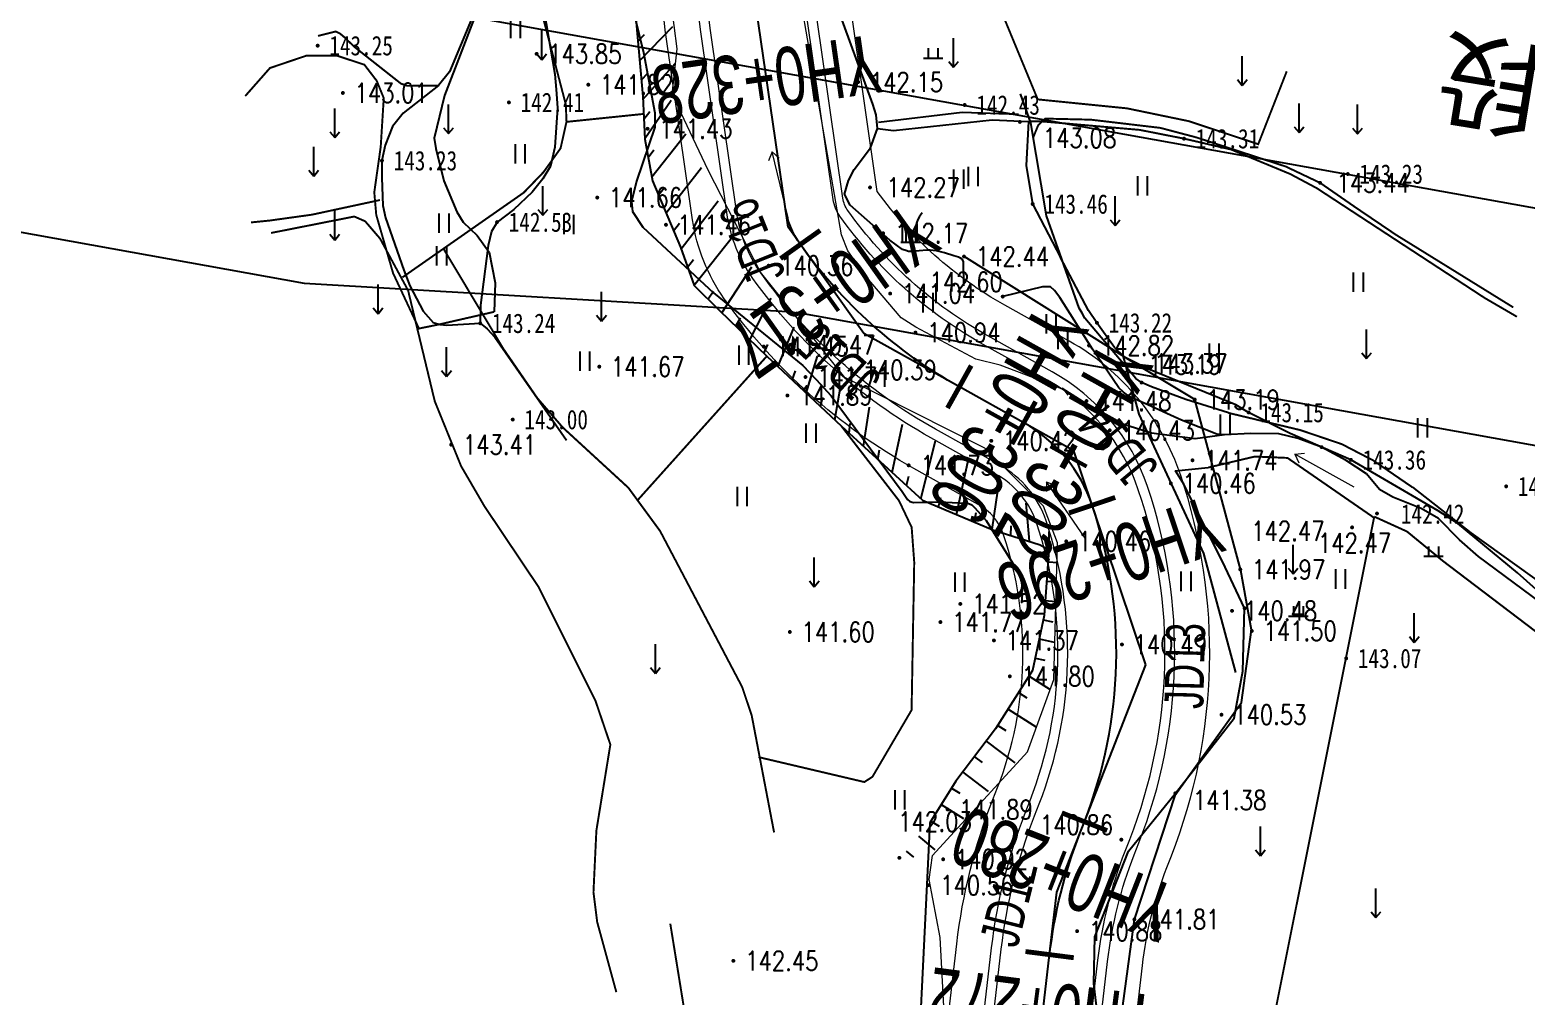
# Model space of a CAD drawing. Extents: x 529262 to 576451, y 2694391 to 2717535.
# Drawn here: x 562798.4 to 562875.3, y 2709366.1 to 2709415.8 of the extents above; entities that cross this region are included whole.
import ezdxf
from ezdxf.enums import TextEntityAlignment as Align
from ezdxf.xclip import XClip

# ---------------------------------------------------------------- set-up
doc = ezdxf.new("R2010")
doc.units = 0
doc.header["$XCLIPFRAME"] = 0
doc.linetypes.add('DASHED', pattern=[19.05, 12.7, -6.35])
for name, color, linetype in [('DMTZ', 8, 'Continuous'), ('GCD', 8, 'Continuous'), ('PP-COM', 7, 'Continuous'), ('RD-中线', 40, 'Continuous'), ('RD-红线', 7, 'Continuous'), ('RD-路名', 7, 'Continuous'), ('ZBTZ', 8, 'Continuous'), ('交点标注', 3, 'Continuous'), ('桩号标注_YH', 2, 'Continuous'), ('道路中线_04护管挡墙', 7, 'Continuous')]:
    doc.layers.add(name, color=color, linetype=linetype)
doc.layers.add('SXSS', color=5, linetype='Continuous', lineweight=0)
doc.styles.add('EICAD', font='fsdb_e.shx', dxfattribs={"width": 0.707, "height": 2, "bigfont": 'tjhzf.shx'})
doc.styles.add('HZ', font='rs.shx', dxfattribs={"width": 0.8, "bigfont": 'hztxt.shx'})
doc.styles.add('JieTuHzTxt', font='smsim.shx', dxfattribs={"width": 0.7, "bigfont": 'smfs.shx'})
doc.styles.add('宋体', font='', dxfattribs={"width": 0.75})
doc.styles.add('黑体', font='simhei.ttf')
doc.styles.get('宋体').set_extended_font_data('SimSun')
doc.linetypes.add('10421', pattern='A,2,[150,AAA.SHX,S=0.5,R=0,X=0,Y=0.5],1e-11', length=2)
doc.linetypes.add('1161', pattern='A,0,[149,AAA.SHX,S=0.15,R=0,X=0,Y=0],-1.6', length=1.6)
doc.linetypes.add('8462', pattern='A,2,[157,AAA.SHX,S=1,R=0,X=0,Y=0.5],1e-09', length=2)

# ---------------------------------------------------------------- blocks, each defined once
blk = doc.blocks.new('A$C19FD0107')
at = {"layer": 'RD-中线', "color": 8, "linetype": 'Continuous'}
blk.add_lwpolyline([(-10183.297, 15387.403), (-7663.233, 14933.294, 0.038865), (-7616.9, 14928.618), (-7590.578, 14928.015), (-7346.348, 14934.223, -0.001455), (-7345.65, 14934.239), (-7293.506, 14935.261, -0.001453), (-7292.808, 14935.272), (-7218.98, 14936.29), (-7119.646, 14938.663)], format="xyb", dxfattribs=at)
at = {"layer": 'RD-红线', "color": 8}
blk.add_lwpolyline([(-8230.076, 15020.181), (-8185.503, 15012.149), (-8160.367, 15010.668)], dxfattribs=at)
at = {"layer": 'RD-红线', "color": 8, "linetype": 'Continuous', "flags": 128}
blk.add_lwpolyline([(-8160.24, 15010.66), (-7685.303, 14925.078)], dxfattribs=at)
blk = doc.blocks.new('gc120')
at = {"color": 8}
for p, q in [((0, 0), (0, 3)), ((-0.5, 0.6), (0, 0)), ((0, 0), (0.5, 0.6))]:
    blk.add_line(p, q, dxfattribs=at)
blk = doc.blocks.new('gc121')
at = {"color": 8}
for p, q in [((-0.5, -1), (-0.5, 1)), ((0.5, -1), (0.5, 1))]:
    blk.add_line(p, q, dxfattribs=at)
blk = doc.blocks.new('GC200')
at = {"linetype": 'Continuous', "const_width": 0.2, "flags": 128}
blk.add_lwpolyline([(-0.1, 0, 1), (0.1, 0, 1)], format="xyb", close=True, dxfattribs=at)
blk = doc.blocks.new('gc210')
at = {"color": 8}
for p, q in [((-1, 0), (1, 0)), ((-0.5, 1), (-0.5, 0)), ((0.5, 1), (0.5, 0))]:
    blk.add_line(p, q, dxfattribs=at)
for centre, radius, start, end in [((-2.94, 0.81), 2.45, 4.3743, 29.0242), ((3.4, 1.11), 2.91, 139.3312, 182.0887)]:
    blk.add_arc(centre, radius, start, end, dxfattribs=at)
blk = doc.blocks.new('gc086')
at = {"color": 8}
for p, q in [((0, 0), (7, 0)), ((7, 0), (6.18, 0.57)), ((7, 0), (6.18, -0.57))]:
    blk.add_line(p, q, dxfattribs=at)
blk = doc.blocks.new('gc119')
at = {"color": 8}
for p, q in [((-1, 0), (1, 0)), ((-0.5, 1), (-0.5, 0)), ((0.5, 1), (0.5, 0))]:
    blk.add_line(p, q, dxfattribs=at)

msp = doc.modelspace()

# ---------------------------------------------------------------- linework, layer by layer
at = {"layer": 'DMTZ', "linetype": 'Continuous'}
for p, q in [((562829.64, 2709415.166), (562829.989, 2709415.523)), ((562829.728, 2709414.169), (562831.432, 2709415.933)), ((562829.898, 2709412.177), (562831.562, 2709414.041)), ((562829.816, 2709413.173), (562830.162, 2709413.535)), ((562829.947, 2709411.178), (562830.257, 2709411.571)), ((562829.996, 2709410.179), (562831.354, 2709412.147)), ((562830.359, 2709408.213), (562832.101, 2709410.413)), ((562830.175, 2709409.196), (562830.47, 2709409.599)), ((562831.091, 2709406.356), (562832.918, 2709408.691)), ((562830.704, 2709407.278), (562831.015, 2709407.67)), ((562831.86, 2709404.51), (562833.762, 2709406.983)), ((562831.478, 2709405.434), (562831.784, 2709405.83)), ((562832.525, 2709402.624), (562834.633, 2709405.287)), ((562832.193, 2709403.567), (562832.5, 2709403.961)), ((562833.958, 2709401.229), (562835.504, 2709403.592)), ((562833.24, 2709401.926), (562833.534, 2709402.33)), ((562835.393, 2709399.836), (562836.488, 2709401.97)), ((562834.675, 2709400.533), (562834.923, 2709400.967)), ((562836.838, 2709398.454), (562837.681, 2709400.484)), ((562836.11, 2709399.14), (562836.322, 2709399.593)), ((562838.298, 2709397.087), (562838.875, 2709398.998)), ((562837.568, 2709397.771), (562837.738, 2709398.241)), ((562839.029, 2709396.404), (562839.145, 2709396.89)), ((562839.759, 2709395.721), (562840.068, 2709397.512)), ((562841.231, 2709394.368), (562841.54, 2709396.37)), ((562840.493, 2709395.042), (562840.549, 2709395.539)), ((562842.708, 2709393.018), (562843.24, 2709395.508)), ((562844.184, 2709391.669), (562844.94, 2709394.647)), ((562841.97, 2709393.693), (562842.062, 2709394.184)), ((562846.009, 2709390.865), (562846.64, 2709393.786)), ((562843.446, 2709392.344), (562843.561, 2709392.83)), ((562847.853, 2709390.09), (562848.239, 2709392.784)), ((562845.087, 2709391.252), (562845.203, 2709391.739)), ((562846.931, 2709390.478), (562847.026, 2709390.968)), ((562849.759, 2709389.485), (562849.595, 2709391.445)), ((562848.806, 2709389.786), (562848.83, 2709390.286)), ((562850.764, 2709389.051), (562850.77, 2709389.987)), ((562850.676, 2709389.101), (562850.559, 2709389.587)), ((562850.719, 2709388.431), (562851.217, 2709388.395)), ((562850.647, 2709387.434), (562851.145, 2709387.398)), ((562850.574, 2709386.437), (562851.095, 2709386.399)), ((562850.471, 2709385.443), (562850.961, 2709385.341)), ((562850.266, 2709384.465), (562851.039, 2709384.303)), ((562850.061, 2709383.486), (562850.551, 2709383.383)), ((562849.743, 2709382.553), (562850.825, 2709381.864)), ((562849.205, 2709381.71), (562849.627, 2709381.441)), ((562848.668, 2709380.867), (562850.126, 2709379.938)), ((562848.13, 2709380.024), (562848.552, 2709379.755)), ((562847.541, 2709379.216), (562849.008, 2709378.108)), ((562846.938, 2709378.418), (562847.337, 2709378.117)), ((562846.335, 2709377.621), (562847.649, 2709376.627)), ((562845.762, 2709376.802), (562846.185, 2709376.536)), ((562845.229, 2709375.956), (562846.373, 2709375.236)), ((562844.697, 2709375.11), (562845.12, 2709374.844)), ((562844.065, 2709374.335), (562844.903, 2709373.634)), ((562843.424, 2709373.568), (562843.807, 2709373.247))]:
    msp.add_line(p, q, dxfattribs=at)
at = {"layer": 'DMTZ', "linetype": 'Continuous', "flags": 128}
for points in [[(562827.255, 2709461.61), (562826.905, 2709457.457), (562826.375, 2709449.533), (562828.65, 2709439.706), (562828.307, 2709431.788), (562827.61, 2709424.88), (562828.514, 2709420.926), (562829.52, 2709416.526), (562829.891, 2709412.333), (562829.998, 2709410.138), (562830.397, 2709408.007), (562831.829, 2709404.6), (562832.527, 2709402.619), (562833.845, 2709401.339), (562836.264, 2709398.991), (562840.1, 2709395.402), (562844.26, 2709391.6), (562847.88, 2709390.079), (562850.311, 2709389.311), (562850.764, 2709389.051)], [(562850.764, 2709389.051), (562850.519, 2709385.672), (562849.927, 2709382.842), (562848.015, 2709379.842), (562845.988, 2709377.161), (562844.645, 2709375.027), (562844.066, 2709363.096), (562844.343, 2709360.737), (562841.797, 2709349.48), (562839.264, 2709344.002), (562836.315, 2709341.385), (562832.804, 2709340.721)]]:
    msp.add_lwpolyline(points, dxfattribs=at)
at = {"layer": 'DMTZ', "linetype": '10421', "flags": 128}
for points in [[(562813.472, 2709448.239), (562813.963, 2709447.698), (562814.495, 2709446.778), (562815.203, 2709444.893), (562815.667, 2709442.95), (562816.35, 2709439.544), (562819.289, 2709430.154), (562823.482, 2709422.812), (562825.289, 2709419.565), (562824.722, 2709420.135), (562823.474, 2709419.691), (562822.747, 2709419.36), (562822.306, 2709418.926), (562821.575, 2709417.237), (562819.713, 2709412.384), (562819.175, 2709410.193), (562819.26, 2709409.67), (562819.676, 2709408.003), (562820.343, 2709406.418), (562820.674, 2709405.883), (562821.381, 2709405.2), (562822, 2709404.344), (562822.309, 2709402.761), (562822.266, 2709401.276)], [(562813.974, 2709444.772), (562817.383, 2709433.78), (562820.026, 2709428.239), (562820.192, 2709427.707), (562820.28, 2709427.05), (562820.377, 2709426.495), (562820.55, 2709426.077), (562821.275, 2709425.304), (562821.598, 2709424.997), (562822.048, 2709424.315), (562822.352, 2709423.371), (562822.414, 2709422.254), (562822.306, 2709419.945), (562822.095, 2709418.914), (562821.75, 2709417.88), (562819.967, 2709413.607), (562819.407, 2709412.895), (562817.575, 2709411.484), (562817.029, 2709410.795), (562816.662, 2709409.842), (562816.493, 2709409.042), (562816.481, 2709408.158), (562816.541, 2709406.739), (562816.67, 2709406.112), (562817.621, 2709403.418), (562817.927, 2709402.602), (562818.614, 2709401.313), (562819.127, 2709400.731), (562819.476, 2709400.618), (562819.83, 2709400.585), (562821.541, 2709400.687), (562821.906, 2709400.399), (562822.285, 2709399.976), (562825.978, 2709394.686)], [(562844.663, 2709404.444), (562844.482, 2709404.444), (562843.71, 2709404.367), (562843.549, 2709404.374), (562843.407, 2709404.417), (562843.248, 2709404.483), (562842.592, 2709404.951), (562840.545, 2709406.754), (562840.265, 2709407.322), (562840.459, 2709408.026), (562840.756, 2709408.593), (562841.599, 2709409.693), (562841.954, 2709410.692), (562841.894, 2709411.396), (562841.715, 2709411.947), (562839.822, 2709417.156), (562839.326, 2709418.318), (562840.726, 2709419.797), (562841.342, 2709420.785), (562841.894, 2709421.722), (562842.97, 2709424.253), (562843.403, 2709425.381), (562845.224, 2709430.957), (562845.55, 2709432.646), (562845.578, 2709433.735), (562845.043, 2709435.322), (562845.005, 2709435.663), (562844.998, 2709436.462), (562845.417, 2709438.603)], [(562829.045, 2709422.202), (562829.069, 2709420.826), (562829.177, 2709418.12), (562829.459, 2709416.552), (562829.936, 2709414.602), (562830.522, 2709411.491), (562830.506, 2709410.766), (562829.565, 2709407.982), (562829.323, 2709406.937), (562829.371, 2709406.436), (562829.906, 2709405.62), (562833.527, 2709402.242), (562838.126, 2709398.516), (562838.798, 2709397.798), (562839.577, 2709396.961), (562843.228, 2709392.043), (562843.5, 2709391.624), (562843.62, 2709391.533), (562843.807, 2709391.484), (562845.147, 2709391.519), (562846.441, 2709391.45), (562846.594, 2709391.439), (562846.803, 2709391.359), (562846.955, 2709391.21), (562847.534, 2709390.545), (562849.064, 2709388.11), (562849.597, 2709387.152)], [(562824.402, 2709420.99), (562824.605, 2709418.768), (562824.711, 2709417.413), (562825.372, 2709413.478), (562825.446, 2709412.701), (562825.512, 2709411.753), (562825.381, 2709409.741), (562825.159, 2709408.759), (562824.759, 2709408.113), (562824.21, 2709407.415), (562823.275, 2709406.529), (562822.406, 2709405.886), (562822.125, 2709405.396), (562821.958, 2709404.686), (562821.556, 2709401.624), (562821.541, 2709400.687)], [(562859.989, 2709396.081), (562857.794, 2709396.775), (562856.027, 2709397.429), (562855.523, 2709397.64), (562855.232, 2709397.844), (562852.608, 2709400.949), (562852.469, 2709401.209), (562852.317, 2709401.456), (562850.635, 2709406.209), (562849.833, 2709410.985), (562849.301, 2709412.473)], [(562846.384, 2709402.607), (562846.37, 2709403.853), (562846.311, 2709403.973), (562846.226, 2709404.036), (562846.121, 2709404.083), (562845.875, 2709404.147), (562845.391, 2709404.301), (562844.995, 2709404.4), (562844.822, 2709404.429), (562844.663, 2709404.444)], [(562885.142, 2709378.702), (562882.63, 2709380.69), (562882.09, 2709381.312), (562881.853, 2709381.69), (562881.31, 2709382.576), (562880.111, 2709383.93), (562879.578, 2709384.458), (562878.821, 2709385.062), (562877.448, 2709386.074), (562875.802, 2709387.015), (562874.834, 2709387.868), (562871.767, 2709390.405), (562870.765, 2709391.046), (562866.28, 2709393.668), (562863.163, 2709395.019), (562861.025, 2709396.101), (562860.372, 2709396.495), (562855.885, 2709398.32), (562854.655, 2709398.952), (562854.133, 2709399.442), (562853.23, 2709400.711), (562852.797, 2709401.335), (562851.354, 2709404.06)], [(562853.361, 2709360.443), (562853.528, 2709362.898), (562853.067, 2709366.764), (562853.126, 2709369.165), (562854.848, 2709373.561), (562857.261, 2709376.536), (562858.697, 2709378.359), (562860.279, 2709380.389), (562860.726, 2709382.805), (562860.821, 2709386.041), (562859.813, 2709388.152), (562857.704, 2709392.42), (562857.274, 2709393.109), (562858.943, 2709393.273)]]:
    msp.add_lwpolyline(points, dxfattribs=at)
for points, elevation in [([(562853.7, 2709359.28), (562855.155, 2709370.059), (562857.263, 2709376.483), (562860.652, 2709381.208), (562861.175, 2709384.927), (562860.622, 2709387.983), (562858.257, 2709396.764), (562855.257, 2709398.56), (562846.4, 2709404.118)], 24.551), ([(562859.781, 2709394.949), (562858.275, 2709394.741), (562856.034, 2709395.038), (562854.114, 2709395.632), (562851.445, 2709397.329)], 141.766)]:
    msp.add_lwpolyline(points, dxfattribs=dict(at, elevation=elevation))
at = {"layer": 'DMTZ', "linetype": '10421'}
for points in [[(562859.774, 2709394.95), (562859.383, 2709394.993), (562857.578, 2709395.707), (562855.661, 2709396.574), (562854.92, 2709396.905), (562854.59, 2709397.141), (562854.349, 2709397.373), (562853.008, 2709399.349), (562851.316, 2709402.003), (562851.049, 2709402.364), (562850.839, 2709402.565), (562850.43, 2709402.553), (562848.389, 2709402.057)], [(562864.998, 2709394.201), (562864.774, 2709394.322), (562863.568, 2709394.766), (562862.573, 2709395), (562861.145, 2709395.026), (562859.781, 2709394.949)], [(562883.089, 2709379.844), (562882.132, 2709380.555), (562878.324, 2709384.647), (562872.836, 2709388.707), (562871.863, 2709389.556), (562870.777, 2709390.655), (562869.898, 2709391.168), (562868.441, 2709391.758), (562867.757, 2709392.141), (562867.077, 2709392.949), (562866.033, 2709393.642), (562864.998, 2709394.201)], [(562869.443, 2709392.257), (562872.444, 2709389.915), (562879.421, 2709384.925), (562882.45, 2709381.478)]]:
    msp.add_lwpolyline(points, dxfattribs=at)
at = {"layer": 'SXSS', "linetype": 'Continuous', "flags": 128}
msp.add_lwpolyline([(562851.747, 2709396.989), (562851.561, 2709397.242), (562850.836, 2709397.552), (562848.263, 2709398.528), (562847.001, 2709398.839), (562843.917, 2709400.491), (562843.164, 2709400.962), (562841.33, 2709403.146), (562840.432, 2709404.403), (562840.103, 2709405.225), (562837.776, 2709418.678), (562837.372, 2709420.319), (562836.759, 2709422.004), (562836.642, 2709422.47), (562836.614, 2709422.692), (562836.598, 2709423.383), (562836.834, 2709426.201), (562836.95, 2709426.552)], dxfattribs=at)
at = {"layer": 'SXSS', "linetype": 'Continuous', "elevation": 142.539, "flags": 128}
msp.add_lwpolyline([(562846.063, 2709352.393), (562845.171, 2709369.119), (562844.615, 2709372.111), (562844.777, 2709373.341), (562849.666, 2709378.669), (562851.015, 2709382.388), (562851.204, 2709389.403), (562850.478, 2709391.296), (562847.465, 2709394.27), (562840.285, 2709397.908), (562835.947, 2709403.308), (562833.256, 2709408.546), (562831.399, 2709412.461), (562831.655, 2709414.791), (562830.736, 2709421.993)], dxfattribs=at)
at = {"layer": 'SXSS', "linetype": '8462', "const_width": 0.1}
msp.add_lwpolyline([(562868.594, 2709405.233), (562874.622, 2709401.503)], dxfattribs=at)
at = {"layer": 'SXSS', "linetype": '8462', "const_width": 0.1, "elevation": 143.904, "flags": 128}
for points in [[(562864.998, 2709378.351), (562867.479, 2709390.752)], [(562861.147, 2709358.262), (562861.07, 2709358.746), (562861.601, 2709361.371), (562864.998, 2709378.351)]]:
    msp.add_lwpolyline(points, dxfattribs=at)
at = {"layer": 'ZBTZ', "linetype": 'Continuous', "const_width": 0.1}
for points in [[(562843.298, 2709448.84), (562843.053, 2709448.218), (562842.601, 2709446.344), (562842.71, 2709445.731), (562843.783, 2709443.8), (562845.586, 2709439.209), (562845.902, 2709433.664), (562843.894, 2709426.83), (562843.734, 2709425.944), (562843.713, 2709424.942), (562843.807, 2709424.282), (562844.107, 2709423.434), (562846.577, 2709419.663), (562847.835, 2709417.883), (562850.189, 2709412.189), (562854.774, 2709411.729), (562857.949, 2709411.071), (562861.518, 2709409.888), (562862.982, 2709413.629)], [(562849.958, 2709410.24), (562850.214, 2709410.866), (562850.577, 2709411.202), (562852.919, 2709411.147), (562856.491, 2709410.725), (562858.325, 2709410.24), (562862.929, 2709408.741), (562864.697, 2709407.902), (562864.998, 2709407.693)], [(562864.998, 2709407.693), (562866.557, 2709406.613), (562868.594, 2709405.233)], [(562859.989, 2709396.081), (562863.68, 2709395.198), (562864.998, 2709394.752)], [(562864.998, 2709394.752), (562865.815, 2709394.475), (562867.428, 2709393.638), (562869.443, 2709392.257)], [(562858.943, 2709393.273), (562861.347, 2709393.839), (562863.021, 2709393.768), (562864.998, 2709392.402)], [(562864.998, 2709392.402), (562867.467, 2709390.695)]]:
    msp.add_lwpolyline(points, dxfattribs=at)
at = {"layer": 'ZBTZ', "linetype": 'Continuous', "const_width": 0.1, "flags": 128}
for points in [[(562823.879, 2709419.79), (562825.942, 2709411.92), (562825.975, 2709411.035), (562825.671, 2709409.677), (562824.795, 2709408.452), (562823.777, 2709407.397), (562817.547, 2709403.048)], [(562813.207, 2709415.452), (562814.117, 2709415.677), (562814.332, 2709415.575), (562814.498, 2709415.44), (562815.091, 2709414.876), (562817.468, 2709413), (562817.791, 2709412.886), (562819.407, 2709412.895)], [(562822.266, 2709401.276), (562819.465, 2709400.635), (562818.394, 2709400.415), (562817.064, 2709403.261), (562816.2, 2709406.255), (562816.099, 2709407.418), (562816.43, 2709409.758), (562816.586, 2709412.255), (562816.221, 2709413.149), (562815.589, 2709413.972), (562814.16, 2709414.442), (562812.605, 2709414.434), (562810.737, 2709413.801), (562809.469, 2709412.362)], [(562825.975, 2709411.035), (562829.934, 2709411.442)], [(562849.722, 2709411.051), (562850.286, 2709411.068), (562855.428, 2709410.622), (562857.705, 2709410.173), (562860.12, 2709409.615), (562863.158, 2709408.357), (562864.522, 2709407.63), (562873.153, 2709401.987), (562874.81, 2709401.022)], [(562816.391, 2709407.018), (562812.892, 2709406.265), (562810.722, 2709405.964), (562809.764, 2709405.868)], [(562828.536, 2709366.319), (562827.553, 2709369.921), (562827.361, 2709371.457), (562827.511, 2709374.624), (562828.229, 2709379.04), (562827.468, 2709381.279), (562824.554, 2709387.118), (562821.758, 2709391.287), (562820.56, 2709393.346), (562819.207, 2709396.678), (562817.835, 2709402.379), (562816.396, 2709405.037), (562815.63, 2709405.927), (562815.073, 2709406.171), (562810.792, 2709405.326)], [(562819.629, 2709404.56), (562822.732, 2709399.376), (562824.481, 2709396.835), (562825.79, 2709395.326), (562829.154, 2709392.235), (562830.785, 2709390.011), (562834.998, 2709382.005), (562835.49, 2709380.544), (562836.642, 2709374.526)], [(562829.655, 2709391.624), (562836.264, 2709398.991)], [(562835.837, 2709378.396), (562841.282, 2709377.115), (562841.699, 2709377.389), (562843.707, 2709380.813), (562843.843, 2709388.411), (562843.71, 2709390.203), (562843.062, 2709391.568), (562840.1, 2709395.402)], [(562831.308, 2709369.837), (562832.298, 2709363.731), (562832.773, 2709362.681), (562833.89, 2709361.192), (562835.001, 2709360.176), (562838.295, 2709358.789), (562842.235, 2709356.65)]]:
    msp.add_lwpolyline(points, dxfattribs=at)
at = {"layer": 'ZBTZ', "linetype": '1161'}
msp.add_lwpolyline([(562849.199, 2709411.406), (562846.31, 2709411.523), (562842.01, 2709411.007)], dxfattribs=at)
at = {"layer": 'ZBTZ', "flags": 128}
for points in [[(562841.954, 2709410.692), (562842.779, 2709410.591), (562847.853, 2709411.134), (562849.722, 2709411.051), (562849.596, 2709408.801), (562849.927, 2709406.815), (562851.354, 2709404.06)], [(562860.374, 2709382.747), (562858.725, 2709388.852), (562855.403, 2709396.021), (562854.572, 2709399.029)], [(562860.374, 2709382.747), (562858.725, 2709388.852), (562855.403, 2709396.021)]]:
    msp.add_lwpolyline(points, dxfattribs=at)
at = {"layer": 'ZBTZ', "linetype": 'Continuous', "const_width": 0.1}
msp.add_lwpolyline([(562882.854, 2709378.3), (562881.309, 2709379.447, -0.045728), (562881.121, 2709379.615), (562877.394, 2709383.62), (562871.028, 2709388.457, -0.009324), (562870.987, 2709388.489), (562869.162, 2709389.987), (562867.479, 2709390.752)], format="xyb", dxfattribs=at)
at = {"layer": '交点标注', "linetype": 'DASHED'}
for p, q in [((562837.362, 2709405.617), (562837.207, 2709406.689)), ((562837.991, 2709404.734), (562837.362, 2709405.617)), ((562841.254, 2709400.159), (562837.991, 2709404.734)), ((562846.161, 2709397.421), (562841.254, 2709400.159)), ((562852.047, 2709394.136), (562849.471, 2709395.573)), ((562852.987, 2709391.339), (562852.047, 2709394.136)), ((562855.744, 2709383.135), (562852.987, 2709391.339)), ((562852.589, 2709375.077), (562855.744, 2709383.135)), ((562851.173, 2709371.461), (562852.353, 2709374.474)), ((562850.799, 2709368.247), (562851.173, 2709371.461))]:
    msp.add_line(p, q, dxfattribs=at)
at = {"layer": '桩号标注_YH', "const_width": 0.25}
for points in [[(562836.974, 2709404.009), (562839.009, 2709405.46)], [(562845.552, 2709396.329), (562846.77, 2709398.512)], [(562848.862, 2709394.482), (562850.08, 2709396.665)], [(562851.802, 2709390.941), (562854.172, 2709391.737)], [(562851.425, 2709375.532), (562853.753, 2709374.621)], [(562849.559, 2709368.406), (562852.039, 2709368.088)]]:
    msp.add_lwpolyline(points, dxfattribs=at)
at = {"layer": '道路中线_04护管挡墙', "color": 1}
msp.add_lwpolyline([(562824.249, 2709296.491), (562828.106, 2709318.302, -0.168863), (562837.718, 2709335.5), (562839.512, 2709337.095, 0.184137), (562849.381, 2709356.051), (562850.799, 2709368.247, -0.064445), (562852.353, 2709374.474), (562852.589, 2709375.077, 0.176151), (562852.987, 2709391.339, 0.186498), (562849.471, 2709395.573), (562846.161, 2709397.421, -0.111006), (562837.991, 2709404.734, -0.119568), (562837.207, 2709406.689), (562835.848, 2709416.091, -0.062965), (562835.67, 2709426.124), (562835.92, 2709428.425, 0.054293), (562835.916, 2709437.086), (562833.151, 2709462.359, 0.024304)], format="xyb", dxfattribs=at)
at = {"layer": '道路中线_04护管挡墙', "color": 8, "lineweight": 0}
for points in [[(562826.711, 2709296.055), (562830.568, 2709317.866, -0.168863), (562839.379, 2709333.632), (562841.173, 2709335.226, 0.184137), (562851.864, 2709355.763), (562853.283, 2709367.958, -0.064445), (562854.681, 2709373.562), (562854.917, 2709374.165, 0.176151), (562855.357, 2709392.135, 0.186498), (562850.69, 2709397.756), (562847.38, 2709399.604, -0.111006), (562840.027, 2709406.186, -0.119568), (562839.681, 2709407.046), (562838.323, 2709416.449, -0.062965), (562838.156, 2709425.855), (562838.405, 2709428.155, 0.054293), (562838.401, 2709437.358), (562835.636, 2709462.631, 0.024304)], [(562827.203, 2709295.968), (562831.061, 2709317.779, -0.168863), (562839.711, 2709333.258), (562841.505, 2709334.852, 0.184137), (562852.361, 2709355.705), (562853.779, 2709367.901, -0.064445), (562855.146, 2709373.38), (562855.382, 2709373.983, 0.176151), (562855.831, 2709392.295, 0.186498), (562850.933, 2709398.193), (562847.623, 2709400.04, -0.111006), (562840.434, 2709406.476, -0.119568), (562840.176, 2709407.118), (562838.818, 2709416.52, -0.062965), (562838.653, 2709425.801), (562838.902, 2709428.101, 0.054293), (562838.898, 2709437.412), (562836.133, 2709462.685, 0.024304)], [(562828.976, 2709295.655), (562832.833, 2709317.466, -0.168863), (562840.907, 2709331.913), (562842.701, 2709333.507, 0.184137), (562854.149, 2709355.497), (562855.567, 2709367.693, -0.064445), (562856.822, 2709372.724), (562857.058, 2709373.326, 0.176151), (562857.537, 2709392.868, 0.186498), (562851.811, 2709399.765), (562848.501, 2709401.612, -0.109994), (562841.946, 2709407.456), (562840.599, 2709416.778, -0.062965), (562840.442, 2709425.607), (562840.692, 2709427.907, 0.054293), (562840.687, 2709437.608), (562837.923, 2709462.881, 0.024304)], [(562819.522, 2709297.327), (562823.38, 2709319.138, -0.168863), (562834.529, 2709339.088), (562836.323, 2709340.682, 0.184137), (562844.613, 2709356.606), (562846.031, 2709368.802, -0.064445), (562847.883, 2709376.224), (562848.119, 2709376.827, 0.176151), (562848.437, 2709389.81, 0.186498), (562847.132, 2709391.382), (562843.822, 2709393.229, -0.111006), (562834.083, 2709401.947, -0.119568), (562832.456, 2709406.002), (562831.098, 2709415.405, -0.062965), (562830.898, 2709426.642), (562831.148, 2709428.942, 0.054293), (562831.144, 2709436.564), (562828.379, 2709461.837, 0.024304)], [(562821.295, 2709297.013), (562825.152, 2709318.824, -0.168863), (562835.725, 2709337.743), (562837.519, 2709339.337, 0.184137), (562846.401, 2709356.398), (562847.819, 2709368.594, -0.064445), (562849.559, 2709375.568), (562849.795, 2709376.17, 0.176151), (562850.144, 2709390.383, 0.186498), (562848.009, 2709392.954), (562844.699, 2709394.801, -0.111006), (562835.549, 2709402.993, -0.119568), (562834.238, 2709406.26), (562832.879, 2709415.662, -0.062965), (562832.688, 2709426.448), (562832.937, 2709428.748, 0.054293), (562832.933, 2709436.76), (562830.169, 2709462.033, 0.024304)], [(562821.787, 2709296.926), (562825.645, 2709318.737, -0.168863), (562836.057, 2709337.369), (562837.851, 2709338.963, 0.184137), (562846.897, 2709356.34), (562848.316, 2709368.536, -0.064445), (562850.025, 2709375.386), (562850.261, 2709375.988, 0.176151), (562850.618, 2709390.543, 0.186498), (562848.253, 2709393.39), (562844.943, 2709395.238, -0.111006), (562835.956, 2709403.283, -0.119568), (562834.733, 2709406.331), (562833.374, 2709415.734, -0.062965), (562833.185, 2709426.394), (562833.434, 2709428.694, 0.054293), (562833.43, 2709436.814), (562830.666, 2709462.087, 0.024304)]]:
    msp.add_lwpolyline(points, format="xyb", dxfattribs=at)

# ---------------------------------------------------------------- block references
at = {"layer": 'GCD', "linetype": 'Continuous'}
ref = msp.add_blockref('GC200', (562813.19, 2709414.951, 143.249), dxfattribs=dict(at, xscale=0.5, yscale=0.5, zscale=0.5))
ref.add_attrib('height', '143.25', dxfattribs={"linetype": 'Continuous', "height": 1, "style": '宋体', "width": 0.8}).set_placement((562813.79, 2709414.951, 143.249), align=Align.MIDDLE_LEFT)
ref = msp.add_blockref('GC200', (562824.439, 2709414.528, 143.853), dxfattribs=dict(at, xscale=0.5, yscale=0.5, zscale=0.5))
ref.add_attrib('height', '143.85', dxfattribs={"linetype": 'Continuous', "height": 1, "style": 'HZ', "width": 0.8}).set_placement((562825.039, 2709414.528, 143.853), align=Align.MIDDLE_LEFT)
ref = msp.add_blockref('GC200', (562814.486, 2709412.52, 143.007), dxfattribs=dict(at, xscale=0.5, yscale=0.5, zscale=0.5))
ref.add_attrib('height', '143.01', dxfattribs={"linetype": 'Continuous', "height": 1, "style": 'HZ', "width": 0.8}).set_placement((562815.086, 2709412.52, 143.007), align=Align.MIDDLE_LEFT)
ref = msp.add_blockref('GC200', (562827.095, 2709412.945, 141.816), dxfattribs=dict(at, xscale=0.5, yscale=0.5, zscale=0.5))
ref.add_attrib('height', '141.82', dxfattribs={"linetype": 'Continuous', "height": 1, "style": 'HZ', "width": 0.8}).set_placement((562827.695, 2709412.945, 141.816), align=Align.MIDDLE_LEFT)
ref = msp.add_blockref('GC200', (562840.961, 2709413.078, 142.148), dxfattribs=dict(at, xscale=0.5, yscale=0.5, zscale=0.5))
ref.add_attrib('height', '142.15', dxfattribs={"linetype": 'Continuous', "height": 1, "style": 'HZ', "width": 0.8}).set_placement((562841.561, 2709413.078, 142.148), align=Align.MIDDLE_LEFT)
ref = msp.add_blockref('GC200', (562823.017, 2709412.034, 142.407), dxfattribs=dict(at, xscale=0.5, yscale=0.5, zscale=0.5))
ref.add_attrib('height', '142.41', dxfattribs={"linetype": 'Continuous', "height": 1, "style": '宋体', "width": 0.8}).set_placement((562823.617, 2709412.034, 142.407), align=Align.MIDDLE_LEFT)
ref = msp.add_blockref('GC200', (562846.436, 2709411.901, 142.43), dxfattribs=dict(at, xscale=0.5, yscale=0.5, zscale=0.5))
ref.add_attrib('height', '142.43', dxfattribs={"linetype": 'Continuous', "height": 1, "style": '宋体', "width": 0.8}).set_placement((562847.036, 2709411.901, 142.43), align=Align.MIDDLE_LEFT)
ref = msp.add_blockref('GC200', (562830.142, 2709410.68, 141.43), dxfattribs=dict(at, xscale=0.5, yscale=0.5, zscale=0.5))
ref.add_attrib('height', '141.43', dxfattribs={"linetype": 'Continuous', "height": 1, "style": 'HZ', "width": 0.8}).set_placement((562830.742, 2709410.68, 141.43), align=Align.MIDDLE_LEFT)
at = {"layer": 'GCD', "linetype": 'Continuous', "xscale": 0.5, "yscale": 0.5}
for p in [(562849.273, 2709411.032, 143.078), (562841.571, 2709407.666, 142.265), (562864.697, 2709407.902, 143.444), (562848.389, 2709402.057, 142.598), (562864.774, 2709394.322, 143.258), (562860.821, 2709386.041, 142.374), (562857.261, 2709376.536, 141.376)]:
    msp.add_blockref('GC200', p, dxfattribs=at)
at = {"layer": 'GCD', "linetype": 'Continuous'}
ref = msp.add_blockref('GC200', (562857.705, 2709410.173, 143.307), dxfattribs=dict(at, xscale=0.5, yscale=0.5, zscale=0.5))
ref.add_attrib('height', '143.31', dxfattribs={"linetype": 'Continuous', "height": 1, "style": '宋体', "width": 0.8}).set_placement((562858.305, 2709410.173, 143.307), align=Align.MIDDLE_LEFT)
ref = msp.add_blockref('GC200', (562816.493, 2709409.042, 143.233), dxfattribs=dict(at, xscale=0.5, yscale=0.5, zscale=0.5))
ref.add_attrib('height', '143.23', dxfattribs={"linetype": 'Continuous', "height": 1, "style": '宋体', "width": 0.8}).set_placement((562817.093, 2709409.042, 143.233), align=Align.MIDDLE_LEFT)
ref = msp.add_blockref('GC200', (562866.119, 2709408.355, 143.23), dxfattribs=dict(at, xscale=0.5, yscale=0.5, zscale=0.5))
ref.add_attrib('height', '143.23', dxfattribs={"linetype": 'Continuous', "height": 1, "style": '宋体', "width": 0.8}).set_placement((562866.719, 2709408.355, 143.23), align=Align.MIDDLE_LEFT)
ref = msp.add_blockref('GC200', (562827.555, 2709407.144, 141.663), dxfattribs=dict(at, xscale=0.5, yscale=0.5, zscale=0.5))
ref.add_attrib('height', '141.66', dxfattribs={"linetype": 'Continuous', "height": 1, "style": 'HZ', "width": 0.8}).set_placement((562828.155, 2709407.144, 141.663), align=Align.MIDDLE_LEFT)
ref = msp.add_blockref('GC200', (562849.927, 2709406.815, 143.462), dxfattribs=dict(at, xscale=0.5, yscale=0.5, zscale=0.5))
ref.add_attrib('height', '143.46', dxfattribs={"linetype": 'Continuous', "height": 1, "style": '宋体', "width": 0.8}).set_placement((562850.527, 2709406.815, 143.462), align=Align.MIDDLE_LEFT)
ref = msp.add_blockref('GC200', (562822.406, 2709405.886, 142.528), dxfattribs=dict(at, xscale=0.5, yscale=0.5, zscale=0.5))
ref.add_attrib('height', '142.53', dxfattribs={"linetype": 'Continuous', "height": 1, "style": '宋体', "width": 0.8}).set_placement((562823.006, 2709405.886, 142.528), align=Align.MIDDLE_LEFT)
ref = msp.add_blockref('GC200', (562831.087, 2709405.748, 141.455), dxfattribs=dict(at, xscale=0.5, yscale=0.5, zscale=0.5))
ref.add_attrib('height', '141.46', dxfattribs={"linetype": 'Continuous', "height": 1, "style": 'HZ', "width": 0.8}).set_placement((562831.687, 2709405.748, 141.455), align=Align.MIDDLE_LEFT)
ref = msp.add_blockref('GC200', (562842.248, 2709405.31, 142.168), dxfattribs=dict(at, xscale=0.5, yscale=0.5, zscale=0.5))
ref.add_attrib('height', '142.17', dxfattribs={"linetype": 'Continuous', "height": 1, "style": 'HZ', "width": 0.8}).set_placement((562842.848, 2709405.31, 142.168), align=Align.MIDDLE_LEFT)
ref = msp.add_blockref('GC200', (562846.4, 2709404.118, 142.436), dxfattribs=dict(at, xscale=0.5, yscale=0.5, zscale=0.5))
ref.add_attrib('height', '142.44', dxfattribs={"linetype": 'Continuous', "height": 1, "style": 'HZ', "width": 0.8}).set_placement((562847, 2709404.118, 142.436), align=Align.MIDDLE_LEFT)
ref = msp.add_blockref('GC200', (562836.359, 2709403.643, 140.36), dxfattribs=dict(at, xscale=0.5, yscale=0.5, zscale=0.5))
ref.add_attrib('height', '140.36', dxfattribs={"linetype": 'Continuous', "height": 1, "style": 'HZ', "width": 0.8}).set_placement((562836.959, 2709403.643, 140.36), align=Align.MIDDLE_LEFT)
ref = msp.add_blockref('GC200', (562842.606, 2709402.215, 141.041), dxfattribs=dict(at, xscale=0.5, yscale=0.5, zscale=0.5))
ref.add_attrib('height', '141.04', dxfattribs={"linetype": 'Continuous', "height": 1, "style": 'HZ', "width": 0.8}).set_placement((562843.206, 2709402.215, 141.041), align=Align.MIDDLE_LEFT)
ref = msp.add_blockref('GC200', (562821.541, 2709400.687, 143.243), dxfattribs=dict(at, xscale=0.5, yscale=0.5, zscale=0.5))
ref.add_attrib('height', '143.24', dxfattribs={"linetype": 'Continuous', "height": 1, "style": '宋体', "width": 0.8}).set_placement((562822.141, 2709400.687, 143.243), align=Align.MIDDLE_LEFT)
ref = msp.add_blockref('GC200', (562843.906, 2709400.21, 140.935), dxfattribs=dict(at, xscale=0.5, yscale=0.5, zscale=0.5))
ref.add_attrib('height', '140.94', dxfattribs={"linetype": 'Continuous', "height": 1, "style": 'HZ', "width": 0.8}).set_placement((562844.506, 2709400.21, 140.935), align=Align.MIDDLE_LEFT)
ref = msp.add_blockref('GC200', (562853.23, 2709400.711, 143.22), dxfattribs=dict(at, xscale=0.5, yscale=0.5, zscale=0.5))
ref.add_attrib('height', '143.22', dxfattribs={"linetype": 'Continuous', "height": 1, "style": '宋体', "width": 0.8}).set_placement((562853.83, 2709400.711, 143.22), align=Align.MIDDLE_LEFT)
ref = msp.add_blockref('GC200', (562836.108, 2709399.492, 141.447), dxfattribs=dict(at, xscale=0.5, yscale=0.5, zscale=0.5))
ref.add_attrib('height', '141.45', dxfattribs={"linetype": 'Continuous', "height": 1, "style": 'HZ', "width": 0.8}).set_placement((562836.708, 2709399.492, 141.447), align=Align.MIDDLE_LEFT)
ref = msp.add_blockref('GC200', (562837.485, 2709399.582, 140.467), dxfattribs=dict(at, xscale=0.5, yscale=0.5, zscale=0.5))
ref.add_attrib('height', '140.47', dxfattribs={"linetype": 'Continuous', "height": 1, "style": 'HZ', "width": 0.8}).set_placement((562838.085, 2709399.582, 140.467), align=Align.MIDDLE_LEFT)
ref = msp.add_blockref('GC200', (562852.825, 2709399.539, 142.824), dxfattribs=dict(at, xscale=0.5, yscale=0.5, zscale=0.5))
ref.add_attrib('height', '142.82', dxfattribs={"linetype": 'Continuous', "height": 1, "style": 'HZ', "width": 0.8}).set_placement((562853.425, 2709399.539, 142.824), align=Align.MIDDLE_LEFT)
ref = msp.add_blockref('GC200', (562827.66, 2709398.457, 141.67), dxfattribs=dict(at, xscale=0.5, yscale=0.5, zscale=0.5))
ref.add_attrib('height', '141.67', dxfattribs={"linetype": 'Continuous', "height": 1, "style": 'HZ', "width": 0.8}).set_placement((562828.26, 2709398.457, 141.67), align=Align.MIDDLE_LEFT)
ref = msp.add_blockref('GC200', (562838.253, 2709397.925, 141.71), dxfattribs=dict(at, xscale=0.5, yscale=0.5, zscale=0.5))
ref.add_attrib('height', '141.71', dxfattribs={"linetype": 'Continuous', "height": 1, "style": 'HZ', "width": 0.8}).set_placement((562838.853, 2709397.925, 141.71), align=Align.MIDDLE_LEFT)
ref = msp.add_blockref('GC200', (562840.632, 2709398.287, 140.39), dxfattribs=dict(at, xscale=0.5, yscale=0.5, zscale=0.5))
ref.add_attrib('height', '140.39', dxfattribs={"linetype": 'Continuous', "height": 1, "style": 'HZ', "width": 0.8}).set_placement((562841.232, 2709398.287, 140.39), align=Align.MIDDLE_LEFT)
ref = msp.add_blockref('GC200', (562855.257, 2709398.56, 143.192), dxfattribs=dict(at, xscale=0.5, yscale=0.5, zscale=0.5))
ref.add_attrib('height', '143.19', dxfattribs={"linetype": 'Continuous', "height": 1, "style": 'HZ', "width": 0.8}).set_placement((562855.857, 2709398.56, 143.192), align=Align.MIDDLE_LEFT)
at = {"layer": 'GCD', "linetype": 'Continuous', "xscale": 0.5, "yscale": 0.5, "zscale": 0.5}
for p in [(562855.523, 2709397.64, 143.366), (562866.341, 2709390.199, 142.47), (562854.484, 2709374.156, 140.857)]:
    msp.add_blockref('GC200', p, dxfattribs=at)
at = {"layer": 'GCD', "linetype": 'Continuous'}
ref = msp.add_blockref('GC200', (562837.328, 2709396.975, 141.889), dxfattribs=dict(at, xscale=0.5, yscale=0.5, zscale=0.5))
ref.add_attrib('height', '141.89', dxfattribs={"linetype": 'Continuous', "height": 1, "style": 'HZ', "width": 0.8}).set_placement((562837.928, 2709396.975, 141.889), align=Align.MIDDLE_LEFT)
ref = msp.add_blockref('GC200', (562852.693, 2709396.692, 141.477), dxfattribs=dict(at, xscale=0.5, yscale=0.5, zscale=0.5))
ref.add_attrib('height', '141.48', dxfattribs={"linetype": 'Continuous', "height": 1, "style": 'HZ', "width": 0.8}).set_placement((562853.293, 2709396.692, 141.477), align=Align.MIDDLE_LEFT)
ref = msp.add_blockref('GC200', (562858.257, 2709396.764, 143.192), dxfattribs=dict(at, xscale=0.5, yscale=0.5, zscale=0.5))
ref.add_attrib('height', '143.19', dxfattribs={"linetype": 'Continuous', "height": 1, "style": 'HZ', "width": 0.8}).set_placement((562858.857, 2709396.764, 143.192), align=Align.MIDDLE_LEFT)
ref = msp.add_blockref('GC200', (562823.213, 2709395.739, 143.004), dxfattribs=dict(at, xscale=0.5, yscale=0.5, zscale=0.5))
ref.add_attrib('height', '143.00', dxfattribs={"linetype": 'Continuous', "height": 1, "style": '宋体', "width": 0.8}).set_placement((562823.813, 2709395.739, 143.004), align=Align.MIDDLE_LEFT)
ref = msp.add_blockref('GC200', (562861.025, 2709396.101, 143.154), dxfattribs=dict(at, xscale=0.5, yscale=0.5, zscale=0.5))
ref.add_attrib('height', '143.15', dxfattribs={"linetype": 'Continuous', "height": 1, "style": '宋体', "width": 0.8}).set_placement((562861.625, 2709396.101, 143.154), align=Align.MIDDLE_LEFT)
ref = msp.add_blockref('GC200', (562853.888, 2709395.185, 140.43), dxfattribs=dict(at, xscale=0.5, yscale=0.5, zscale=0.5))
ref.add_attrib('height', '140.43', dxfattribs={"linetype": 'Continuous', "height": 1, "style": 'HZ', "width": 0.8}).set_placement((562854.488, 2709395.185, 140.43), align=Align.MIDDLE_LEFT)
ref = msp.add_blockref('GC200', (562820.048, 2709394.449, 143.405), dxfattribs=dict(at, xscale=0.5, yscale=0.5, zscale=0.5))
ref.add_attrib('height', '143.41', dxfattribs={"linetype": 'Continuous', "height": 1, "style": 'HZ', "width": 0.8}).set_placement((562820.648, 2709394.449, 143.405), align=Align.MIDDLE_LEFT)
ref = msp.add_blockref('GC200', (562847.801, 2709394.649, 140.42), dxfattribs=dict(at, xscale=0.5, yscale=0.5, zscale=0.5))
ref.add_attrib('height', '140.42', dxfattribs={"linetype": 'Continuous', "height": 1, "style": 'HZ', "width": 0.8}).set_placement((562848.401, 2709394.649, 140.42), align=Align.MIDDLE_LEFT)
ref = msp.add_blockref('GC200', (562843.557, 2709393.387, 141.728), dxfattribs=dict(at, xscale=0.5, yscale=0.5, zscale=0.5))
ref.add_attrib('height', '141.73', dxfattribs={"linetype": 'Continuous', "height": 1, "style": 'HZ', "width": 0.8}).set_placement((562844.157, 2709393.387, 141.728), align=Align.MIDDLE_LEFT)
ref = msp.add_blockref('GC200', (562858.139, 2709393.646, 141.736), dxfattribs=dict(at, xscale=0.5, yscale=0.5, zscale=0.5))
ref.add_attrib('height', '141.74', dxfattribs={"linetype": 'Continuous', "height": 1, "style": 'HZ', "width": 0.8}).set_placement((562858.739, 2709393.646, 141.736), align=Align.MIDDLE_LEFT)
ref = msp.add_blockref('GC200', (562866.28, 2709393.668, 143.361), dxfattribs=dict(at, xscale=0.5, yscale=0.5, zscale=0.5))
ref.add_attrib('height', '143.36', dxfattribs={"linetype": 'Continuous', "height": 1, "style": '宋体', "width": 0.8}).set_placement((562866.88, 2709393.668, 143.361), align=Align.MIDDLE_LEFT)
ref = msp.add_blockref('GC200', (562857.025, 2709392.46, 140.46), dxfattribs=dict(at, xscale=0.5, yscale=0.5, zscale=0.5))
ref.add_attrib('height', '140.46', dxfattribs={"linetype": 'Continuous', "height": 1, "style": 'HZ', "width": 0.8}).set_placement((562857.625, 2709392.46, 140.46), align=Align.MIDDLE_LEFT)
ref = msp.add_blockref('GC200', (562874.257, 2709392.305, 143.121), dxfattribs=dict(at, xscale=0.5, yscale=0.5, zscale=0.5))
ref.add_attrib('height', '143.12', dxfattribs={"linetype": 'Continuous', "height": 1, "style": '宋体', "width": 0.8}).set_placement((562874.857, 2709392.305, 143.121), align=Align.MIDDLE_LEFT)
ref = msp.add_blockref('GC200', (562867.621, 2709390.912, 142.415), dxfattribs=dict(at, xscale=0.5, yscale=0.5, zscale=0.5))
ref.add_attrib('height', '142.42', dxfattribs={"linetype": 'Continuous', "height": 1, "style": '宋体', "width": 0.8}).set_placement((562868.848, 2709390.887, 142.415), align=Align.MIDDLE_LEFT)
ref = msp.add_blockref('GC200', (562851.654, 2709389.481, 140.46), dxfattribs=dict(at, xscale=0.5, yscale=0.5, zscale=0.5))
ref.add_attrib('height', '140.46', dxfattribs={"linetype": 'Continuous', "height": 1, "style": 'HZ', "width": 0.8}).set_placement((562852.254, 2709389.481, 140.46), align=Align.MIDDLE_LEFT)
ref = msp.add_blockref('GC200', (562860.595, 2709388.036, 141.965), dxfattribs=dict(at, xscale=0.5, yscale=0.5, zscale=0.5))
ref.add_attrib('height', '141.97', dxfattribs={"linetype": 'Continuous', "height": 1, "style": 'HZ', "width": 0.8}).set_placement((562861.195, 2709388.036, 141.965), align=Align.MIDDLE_LEFT)
ref = msp.add_blockref('GC200', (562846.211, 2709386.266, 141.52), dxfattribs=dict(at, xscale=0.5, yscale=0.5, zscale=0.5))
ref.add_attrib('height', '141.52', dxfattribs={"linetype": 'Continuous', "height": 1, "style": 'HZ', "width": 0.8}).set_placement((562846.811, 2709386.266, 141.52), align=Align.MIDDLE_LEFT)
ref = msp.add_blockref('GC200', (562860.173, 2709385.912, 140.48), dxfattribs=dict(at, xscale=0.5, yscale=0.5, zscale=0.5))
ref.add_attrib('height', '140.48', dxfattribs={"linetype": 'Continuous', "height": 1, "style": 'HZ', "width": 0.8}).set_placement((562860.773, 2709385.912, 140.48), align=Align.MIDDLE_LEFT)
ref = msp.add_blockref('GC200', (562837.451, 2709384.827, 141.595), dxfattribs=dict(at, xscale=0.5, yscale=0.5, zscale=0.5))
ref.add_attrib('height', '141.60', dxfattribs={"linetype": 'Continuous', "height": 1, "style": 'HZ', "width": 0.8}).set_placement((562838.051, 2709384.827, 141.595), align=Align.MIDDLE_LEFT)
ref = msp.add_blockref('GC200', (562845.188, 2709385.334, 141.766), dxfattribs=dict(at, xscale=0.5, yscale=0.5, zscale=0.5))
ref.add_attrib('height', '141.77', dxfattribs={"linetype": 'Continuous', "height": 1, "style": 'HZ', "width": 0.8}).set_placement((562845.788, 2709385.334, 141.766), align=Align.MIDDLE_LEFT)
ref = msp.add_blockref('GC200', (562861.187, 2709384.878, 141.501), dxfattribs=dict(at, xscale=0.5, yscale=0.5, zscale=0.5))
ref.add_attrib('height', '141.50', dxfattribs={"linetype": 'Continuous', "height": 1, "style": 'HZ', "width": 0.8}).set_placement((562861.787, 2709384.878, 141.501), align=Align.MIDDLE_LEFT)
ref = msp.add_blockref('GC200', (562847.937, 2709384.39, 141.367), dxfattribs=dict(at, xscale=0.5, yscale=0.5, zscale=0.5))
ref.add_attrib('height', '141.37', dxfattribs={"linetype": 'Continuous', "height": 1, "style": 'HZ', "width": 0.8}).set_placement((562848.537, 2709384.39, 141.367), align=Align.MIDDLE_LEFT)
ref = msp.add_blockref('GC200', (562854.515, 2709384.183, 140.493), dxfattribs=dict(at, xscale=0.5, yscale=0.5, zscale=0.5))
ref.add_attrib('height', '140.49', dxfattribs={"linetype": 'Continuous', "height": 1, "style": 'HZ', "width": 0.8}).set_placement((562855.115, 2709384.183, 140.493), align=Align.MIDDLE_LEFT)
ref = msp.add_blockref('GC200', (562866.039, 2709383.467, 143.074), dxfattribs=dict(at, xscale=0.5, yscale=0.5, zscale=0.5))
ref.add_attrib('height', '143.07', dxfattribs={"linetype": 'Continuous', "height": 1, "style": '宋体', "width": 0.8}).set_placement((562866.639, 2709383.467, 143.074), align=Align.MIDDLE_LEFT)
ref = msp.add_blockref('GC200', (562848.753, 2709382.545, 141.804), dxfattribs=dict(at, xscale=0.5, yscale=0.5, zscale=0.5))
ref.add_attrib('height', '141.80', dxfattribs={"linetype": 'Continuous', "height": 1, "style": 'HZ', "width": 0.8}).set_placement((562849.353, 2709382.545, 141.804), align=Align.MIDDLE_LEFT)
ref = msp.add_blockref('GC200', (562859.628, 2709380.574, 140.53), dxfattribs=dict(at, xscale=0.5, yscale=0.5, zscale=0.5))
ref.add_attrib('height', '140.53', dxfattribs={"linetype": 'Continuous', "height": 1, "style": 'HZ', "width": 0.8}).set_placement((562860.228, 2709380.574, 140.53), align=Align.MIDDLE_LEFT)
ref = msp.add_blockref('GC200', (562845.559, 2709375.701, 141.889), dxfattribs=dict(at, xscale=0.5, yscale=0.5, zscale=0.5))
ref.add_attrib('height', '141.89', dxfattribs={"linetype": 'Continuous', "height": 1, "style": 'HZ', "width": 0.8}).set_placement((562846.159, 2709375.701, 141.889), align=Align.MIDDLE_LEFT)
ref = msp.add_blockref('GC200', (562843.08, 2709373.222, 142.032), dxfattribs=dict(at, xscale=0.5, yscale=0.5, zscale=0.5))
ref.add_attrib('height', '142.03', dxfattribs={"linetype": 'Continuous', "height": 1, "style": 'HZ', "width": 0.8}).set_placement((562843.024, 2709375.077, 142.032), align=Align.MIDDLE_LEFT)
ref = msp.add_blockref('GC200', (562845.33, 2709373.145, 140.92), dxfattribs=dict(at, xscale=0.5, yscale=0.5, zscale=0.5))
ref.add_attrib('height', '140.92', dxfattribs={"linetype": 'Continuous', "height": 1, "style": 'HZ', "width": 0.8}).set_placement((562845.93, 2709373.145, 140.92), align=Align.MIDDLE_LEFT)
ref = msp.add_blockref('GC200', (562844.569, 2709371.814, 140.556), dxfattribs=dict(at, xscale=0.5, yscale=0.5, zscale=0.5))
ref.add_attrib('height', '140.56', dxfattribs={"linetype": 'Continuous', "height": 1, "style": 'HZ', "width": 0.8}).set_placement((562845.169, 2709371.814, 140.556), align=Align.MIDDLE_LEFT)
ref = msp.add_blockref('GC200', (562852.212, 2709369.454, 140.876), dxfattribs=dict(at, xscale=0.5, yscale=0.5, zscale=0.5))
ref.add_attrib('height', '140.88', dxfattribs={"linetype": 'Continuous', "height": 1, "style": 'HZ', "width": 0.8}).set_placement((562852.812, 2709369.454, 140.876), align=Align.MIDDLE_LEFT)
ref = msp.add_blockref('GC200', (562855.155, 2709370.059, 141.809), dxfattribs=dict(at, xscale=0.5, yscale=0.5, zscale=0.5))
ref.add_attrib('height', '141.81', dxfattribs={"linetype": 'Continuous', "height": 1, "style": 'HZ', "width": 0.8}).set_placement((562855.755, 2709370.059, 141.809), align=Align.MIDDLE_LEFT)
ref = msp.add_blockref('GC200', (562834.55, 2709367.928, 142.445), dxfattribs=dict(at, xscale=0.5, yscale=0.5, zscale=0.5))
ref.add_attrib('height', '142.45', dxfattribs={"linetype": 'Continuous', "height": 1, "style": 'HZ', "width": 0.8}).set_placement((562835.15, 2709367.928, 142.445), align=Align.MIDDLE_LEFT)
at = {"layer": 'PP-COM'}
ref = msp.add_blockref('A$C19FD0107', (570997.993, 2694390.603), dxfattribs=at)
XClip(ref).set_block_clipping_path([(-9366.4383134884, 14428.6043910822), (-3328.4480743363, 17452.7484863754)])
at = {"layer": 'SXSS', "linetype": 'Continuous'}
for p, xscale, yscale, zscale, rotation in [((562837.358, 2709406.1), 0.5000000000494929, 0.5000000000494929, 0.5000000000494929, 103.5614416915728), ((562866.452, 2709392.27), 0.4999999999325326, 0.4999999999325326, 0.4999999999325326, 151.0014069418782), ((562852.623, 2709389.648), 0.4999999998309178, 0.4999999998309178, 0.4999999998309178, 124.4502748425738)]:
    msp.add_blockref('gc086', p, dxfattribs=dict(at, xscale=xscale, yscale=yscale, zscale=zscale, rotation=rotation))
at = {"layer": 'ZBTZ', "linetype": 'Continuous', "xscale": 0.5, "yscale": 0.5}
for name, p in [('gc121', (562823.369, 2709415.842)), ('gc120', (562824.702, 2709414.224)), ('gc120', (562845.868, 2709413.841)), ('gc119', (562844.811, 2709414.313)), ('gc120', (562860.695, 2709412.903)), ('gc120', (562814.067, 2709410.225)), ('gc120', (562819.912, 2709410.433)), ('gc120', (562863.62, 2709410.48)), ('gc120', (562866.618, 2709410.419)), ('gc120', (562812.989, 2709408.252)), ('gc121', (562823.61, 2709409.392)), ('gc121', (562846.133, 2709408.088)), ('gc121', (562846.876, 2709408.225)), ('gc120', (562824.76, 2709406.233)), ('gc121', (562855.577, 2709407.744)), ('gc120', (562854.16, 2709405.709)), ('gc120', (562814.066, 2709404.963)), ('gc121', (562819.689, 2709405.828)), ('gc121', (562826.103, 2709405.761)), ('gc210', (562843.657, 2709404.851)), ('gc121', (562819.569, 2709404.15)), ('gc121', (562866.672, 2709402.796)), ('gc120', (562816.296, 2709401.175)), ('gc120', (562827.774, 2709400.796)), ('gc121', (562844.56, 2709401.748)), ('gc121', (562850.887, 2709400.653)), ('gc121', (562851.481, 2709399.858)), ('gc120', (562867.089, 2709398.873)), ('gc120', (562819.808, 2709397.956)), ('gc121', (562826.925, 2709398.736)), ('gc121', (562835.099, 2709399.048)), ('gc121', (562859.262, 2709399.154)), ('gc121', (562838.546, 2709395.04)), ('gc121', (562859.834, 2709395.503)), ('gc121', (562869.972, 2709395.313)), ('gc121', (562835.008, 2709391.787)), ('gc120', (562863.306, 2709387.804)), ('gc119', (562870.523, 2709388.719)), ('gc120', (562838.707, 2709387.147)), ('gc121', (562846.2, 2709387.38)), ('gc121', (562857.815, 2709387.426)), ('gc121', (562865.753, 2709387.544)), ('gc119', (562863.579, 2709385.644)), ('gc120', (562869.537, 2709384.287)), ('gc120', (562830.546, 2709382.692)), ('gc121', (562843.112, 2709376.196)), ('gc120', (562861.627, 2709373.327)), ('gc120', (562867.563, 2709370.151))]:
    msp.add_blockref(name, p, dxfattribs=at)

# ---------------------------------------------------------------- texts
at = {"layer": 'GCD', "linetype": 'Continuous', "style": 'HZ', "width": 0.8}
for s, p in [('143.08', (562852.342, 2709410.209)), ('143.44', (562867.422, 2709407.902)), ('142.27', (562844.296, 2709407.666)), ('142.60', (562846.517, 2709402.812)), ('143.37', (562858.061, 2709398.621)), ('142.47', (562863.036, 2709390.015)), ('142.47', (562866.466, 2709389.396)), ('141.38', (562860.05, 2709376.181)), ('140.86', (562852.177, 2709374.913))]:
    msp.add_text(s, height=1, dxfattribs=at).set_placement(p, align=Align.MIDDLE)
at = {"layer": 'RD-路名', "color": 7, "style": '黑体'}
msp.add_text('西屏路西段', height=4, rotation=170.72598, dxfattribs=at).set_placement((562884.238, 2709411.122), align=Align.MIDDLE)
at = {"layer": '交点标注', "style": 'EICAD', "width": 0.707}
for s, rotation, p in [('JD16', 111.85984, (562835.506, 2709404.872)), ('JD15', 138.16516, (562839.92, 2709398.669)), ('JD14', 129.70528, (562854.287, 2709394.37)), ('JD13', 88.5964, (562857.744, 2709383.086)), ('JD12', 75.99053, (562848.698, 2709370.912))]:
    msp.add_text(s, height=2, rotation=rotation, dxfattribs=at).set_placement(p, align=Align.MIDDLE_CENTER)
at = {"layer": '桩号标注_YH', "style": 'JieTuHzTxt', "width": 0.7}
for s, rotation, p in [('YH0+328', 188.22305, (562835.92, 2709415.597)), ('YH0+317', 215.49664, (562838.282, 2709404.327)), ('YH0+306', 240.83368, (562846.598, 2709397.177)), ('YH0+302', 240.83368, (562849.908, 2709395.33)), ('YH0+296', 198.57689, (562853.147, 2709390.865)), ('YH0+280', 158.61592, (562852.407, 2709374.611)), ('YH0+272', 172.69101, (562850.736, 2709367.751))]:
    msp.add_text(s, height=3, rotation=rotation, dxfattribs=at).set_placement(p, align=Align.BOTTOM_CENTER)

doc.saveas('drawing.dxf')
